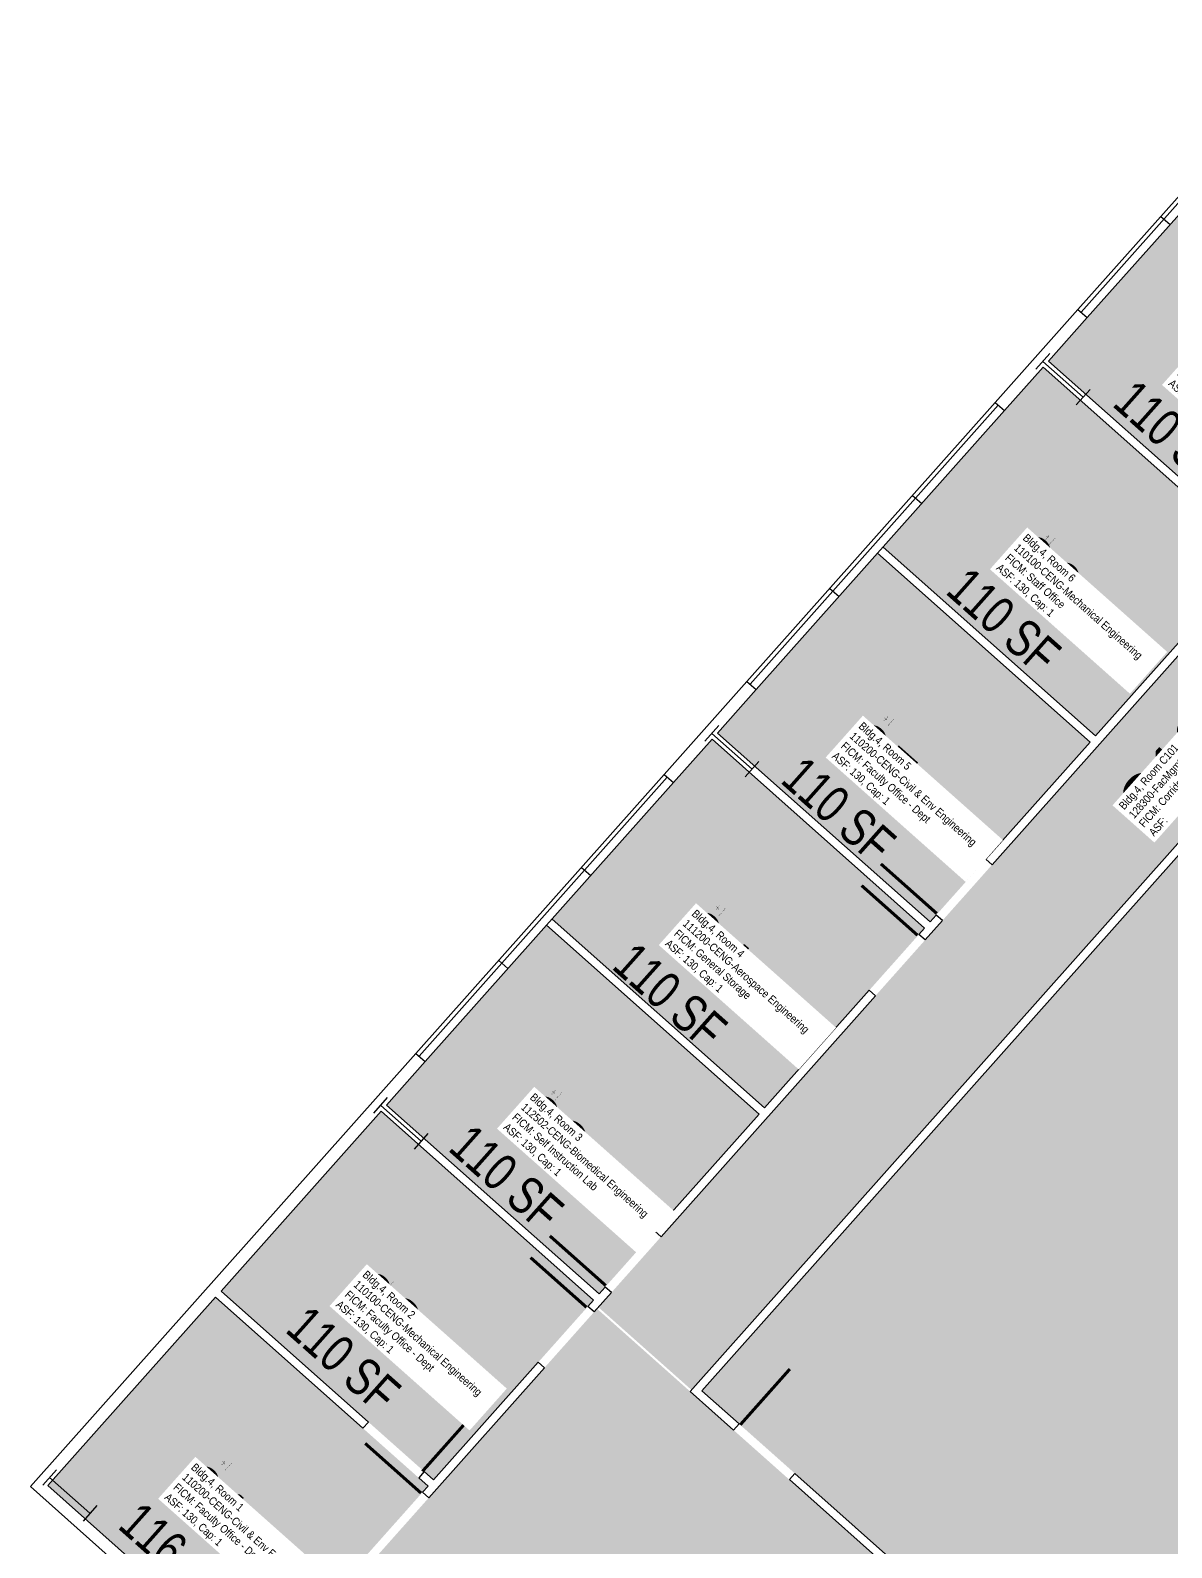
# Model space of a CAD drawing. Header units: inches. Extents: x 69199327 to 69201392, y 27695932 to 27697963.
# Drawn here: x 69199327 to 69199877, y 27696882 to 27697613 of the extents above; entities that cross this region are included whole.
import ezdxf
from ezdxf.enums import TextEntityAlignment as Align

# ---------------------------------------------------------------- set-up
doc = ezdxf.new("R2010")
doc.units = ezdxf.units.IN
doc.header["$LTSCALE"] = 10
doc.header["$MEASUREMENT"] = 0
doc.layers.get('0').update_dxf_attribs({"linetype": 'CONTINUOUS'})
for name, color, linetype in [('A-COLS', 5, 'CONTINUOUS'), ('A-DOOR', 2, 'CONTINUOUS'), ('A-GLAZ', 1, 'CONTINUOUS'), ('A-IDEN-CNUM', 7, 'CONTINUOUS'), ('A-IDEN-RNUM', 7, 'CONTINUOUS'), ('A-IDEN-SNUM', 4, 'CONTINUOUS'), ('A-IDEN-VNUM', 4, 'CONTINUOUS'), ('A-WALL', 5, 'CONTINUOUS'), ('AREA-TEXT', 3, 'CONTINUOUS'), ('Rooms-Category-Color', 7, 'CONTINUOUS'), ('Rooms-College-Color', 7, 'CONTINUOUS'), ('Rooms-Department-Color', 7, 'CONTINUOUS'), ('Rooms-Division-Color', 7, 'CONTINUOUS'), ('Rooms-Information', 7, 'CONTINUOUS')]:
    doc.layers.add(name, color=color, linetype=linetype)
doc.styles.add('CP_AREA', font='arial.ttf', dxfattribs={"height": 15})
doc.styles.add('CP_ROOMSNUMBER', font='arial.ttf', dxfattribs={"height": 1})
doc.styles.add('CP_ROOMVNUMBER', font='arial.ttf', dxfattribs={"width": 0.85, "height": 0.075})

# ---------------------------------------------------------------- blocks, each defined once
blk = doc.blocks.new('COLUMN')
for p, q in [((-0.5, -0.5), (-0.5, 0.5)), ((0.5, 0.5), (0.5, -0.5)), ((-0.5, 0), (0.5, 0))]:
    blk.add_line(p, q)

msp = doc.modelspace()

# ---------------------------------------------------------------- hatches: boundary and pattern name
at = {"layer": 'Rooms-Category-Color', "true_color": 0xadadad}
for points in [[(69200095.72, 27697522.77), (69200080.03, 27697536.72), (69199600.9, 27696997.94), (69199645.74, 27696958.07), (69200087.65, 27697455), (69200103.34, 27697441.05), (69200220.3, 27697572.56), (69200175.46, 27697612.44)], [(69199650.72, 27696957.66), (69199709.01, 27696905.82), (69199865.93, 27696766.27), (69199960.96, 27696873.13), (69200440.7, 27696446.5), (69200524.44, 27696540.48), (69199931.05, 27697068.16), (69200010.19, 27697157.22), (69199944.43, 27697215.7), (69199916.52, 27697184.31), (69199880.65, 27697216.21)], [(69199516.82, 27696813.1), (69199661.79, 27696684.18), (69199630.89, 27696649.44), (69199701.13, 27696586.97), (69199860.28, 27696765.94), (69199645.07, 27696957.32), (69199600.24, 27696997.2), (69199441.08, 27696818.23), (69199485.92, 27696778.36)]]:
    msp.add_hatch(color=253, dxfattribs=at).paths.add_polyline_path(points)
at = {"layer": 'Rooms-Category-Color', "true_color": 0xe3c5e1}
for points in [[(69199920.21, 27697363.02), (69199817.83, 27697454.06), (69199894.92, 27697540.75), (69199997.29, 27697449.71)], [(69199680.98, 27697094.01), (69199578.6, 27697185.05), (69199655.69, 27697271.73), (69199758.06, 27697180.69)]]:
    msp.add_hatch(color=254, dxfattribs=at).paths.add_polyline_path(points)
at = {"layer": 'Rooms-Category-Color', "true_color": 0xfa9ba3}
for points in [[(69199840.47, 27697273.35), (69199738.09, 27697364.39), (69199815.18, 27697451.08), (69199917.55, 27697360.04)], [(69199760.72, 27697183.68), (69199658.35, 27697274.72), (69199735.43, 27697361.4), (69199837.81, 27697270.36)], [(69199419.12, 27697005.71), (69199496.2, 27697092.39), (69199598.58, 27697001.35), (69199521.49, 27696914.67)], [(69199518.83, 27696911.68), (69199438.09, 27696820.89), (69199335.72, 27696911.93), (69199416.46, 27697002.72)]]:
    msp.add_hatch(color=241, dxfattribs=at).paths.add_polyline_path(points)
at = {"layer": 'Rooms-Category-Color', "true_color": 0xe3f498}
msp.add_hatch(color=61, dxfattribs=at).paths.add_polyline_path([(69199601.24, 27697004.34), (69199498.86, 27697095.38), (69199575.95, 27697182.06), (69199678.32, 27697091.02)])
at = {"layer": 'Rooms-College-Color', "true_color": 0xadadad}
for points in [[(69200095.72, 27697522.77), (69200080.03, 27697536.72), (69199600.9, 27696997.94), (69199645.74, 27696958.07), (69200087.65, 27697455), (69200103.34, 27697441.05), (69200220.3, 27697572.56), (69200175.46, 27697612.44)], [(69199920.21, 27697363.02), (69199817.83, 27697454.06), (69199894.92, 27697540.75), (69199997.29, 27697449.71)], [(69199840.47, 27697273.35), (69199738.09, 27697364.39), (69199815.18, 27697451.08), (69199917.55, 27697360.04)], [(69199760.72, 27697183.68), (69199658.35, 27697274.72), (69199735.43, 27697361.4), (69199837.81, 27697270.36)], [(69199680.98, 27697094.01), (69199578.6, 27697185.05), (69199655.69, 27697271.73), (69199758.06, 27697180.69)], [(69199650.72, 27696957.66), (69199709.01, 27696905.82), (69199865.93, 27696766.27), (69199960.96, 27696873.13), (69200440.7, 27696446.5), (69200524.44, 27696540.48), (69199931.05, 27697068.16), (69200010.19, 27697157.22), (69199944.43, 27697215.7), (69199916.52, 27697184.31), (69199880.65, 27697216.21)], [(69199601.24, 27697004.34), (69199498.86, 27697095.38), (69199575.95, 27697182.06), (69199678.32, 27697091.02)], [(69199419.12, 27697005.71), (69199496.2, 27697092.39), (69199598.58, 27697001.35), (69199521.49, 27696914.67)], [(69199518.83, 27696911.68), (69199438.09, 27696820.89), (69199335.72, 27696911.93), (69199416.46, 27697002.72)], [(69199516.82, 27696813.1), (69199661.79, 27696684.18), (69199630.89, 27696649.44), (69199701.13, 27696586.97), (69199860.28, 27696765.94), (69199645.07, 27696957.32), (69199600.24, 27696997.2), (69199441.08, 27696818.23), (69199485.92, 27696778.36)]]:
    msp.add_hatch(color=253, dxfattribs=at).paths.add_polyline_path(points)
at = {"layer": 'Rooms-Department-Color', "true_color": 0xacacac}
for points in [[(69200095.72, 27697522.77), (69200080.03, 27697536.72), (69199600.9, 27696997.94), (69199645.74, 27696958.07), (69200087.65, 27697455), (69200103.34, 27697441.05), (69200220.3, 27697572.56), (69200175.46, 27697612.44)], [(69199650.72, 27696957.66), (69199709.01, 27696905.82), (69199865.93, 27696766.27), (69199960.96, 27696873.13), (69200440.7, 27696446.5), (69200524.44, 27696540.48), (69199931.05, 27697068.16), (69200010.19, 27697157.22), (69199944.43, 27697215.7), (69199916.52, 27697184.31), (69199880.65, 27697216.21)], [(69199516.82, 27696813.1), (69199661.79, 27696684.18), (69199630.89, 27696649.44), (69199701.13, 27696586.97), (69199860.28, 27696765.94), (69199645.07, 27696957.32), (69199600.24, 27696997.2), (69199441.08, 27696818.23), (69199485.92, 27696778.36)]]:
    msp.add_hatch(color=253, dxfattribs=at).paths.add_polyline_path(points)
at = {"layer": 'Rooms-Department-Color', "true_color": 0x99d7b2}
for points in [[(69199920.21, 27697363.02), (69199817.83, 27697454.06), (69199894.92, 27697540.75), (69199997.29, 27697449.71)], [(69199840.47, 27697273.35), (69199738.09, 27697364.39), (69199815.18, 27697451.08), (69199917.55, 27697360.04)], [(69199760.72, 27697183.68), (69199658.35, 27697274.72), (69199735.43, 27697361.4), (69199837.81, 27697270.36)], [(69199680.98, 27697094.01), (69199578.6, 27697185.05), (69199655.69, 27697271.73), (69199758.06, 27697180.69)], [(69199601.24, 27697004.34), (69199498.86, 27697095.38), (69199575.95, 27697182.06), (69199678.32, 27697091.02)], [(69199419.12, 27697005.71), (69199496.2, 27697092.39), (69199598.58, 27697001.35), (69199521.49, 27696914.67)], [(69199518.83, 27696911.68), (69199438.09, 27696820.89), (69199335.72, 27696911.93), (69199416.46, 27697002.72)]]:
    msp.add_hatch(color=253, dxfattribs=at).paths.add_polyline_path(points)
at = {"layer": 'Rooms-Division-Color', "true_color": 0xadadad}
for points in [[(69200095.72, 27697522.77), (69200080.03, 27697536.72), (69199600.9, 27696997.94), (69199645.74, 27696958.07), (69200087.65, 27697455), (69200103.34, 27697441.05), (69200220.3, 27697572.56), (69200175.46, 27697612.44)], [(69199650.72, 27696957.66), (69199709.01, 27696905.82), (69199865.93, 27696766.27), (69199960.96, 27696873.13), (69200440.7, 27696446.5), (69200524.44, 27696540.48), (69199931.05, 27697068.16), (69200010.19, 27697157.22), (69199944.43, 27697215.7), (69199916.52, 27697184.31), (69199880.65, 27697216.21)], [(69199516.82, 27696813.1), (69199661.79, 27696684.18), (69199630.89, 27696649.44), (69199701.13, 27696586.97), (69199860.28, 27696765.94), (69199645.07, 27696957.32), (69199600.24, 27696997.2), (69199441.08, 27696818.23), (69199485.92, 27696778.36)]]:
    msp.add_hatch(color=253, dxfattribs=at).paths.add_polyline_path(points)
at = {"layer": 'Rooms-Division-Color', "true_color": 0x99d7b2}
for points in [[(69199920.21, 27697363.02), (69199817.83, 27697454.06), (69199894.92, 27697540.75), (69199997.29, 27697449.71)], [(69199840.47, 27697273.35), (69199738.09, 27697364.39), (69199815.18, 27697451.08), (69199917.55, 27697360.04)], [(69199760.72, 27697183.68), (69199658.35, 27697274.72), (69199735.43, 27697361.4), (69199837.81, 27697270.36)], [(69199680.98, 27697094.01), (69199578.6, 27697185.05), (69199655.69, 27697271.73), (69199758.06, 27697180.69)], [(69199601.24, 27697004.34), (69199498.86, 27697095.38), (69199575.95, 27697182.06), (69199678.32, 27697091.02)], [(69199419.12, 27697005.71), (69199496.2, 27697092.39), (69199598.58, 27697001.35), (69199521.49, 27696914.67)], [(69199518.83, 27696911.68), (69199438.09, 27696820.89), (69199335.72, 27696911.93), (69199416.46, 27697002.72)]]:
    msp.add_hatch(color=253, dxfattribs=at).paths.add_polyline_path(points)

# ---------------------------------------------------------------- linework, layer by layer
at = {"layer": 'A-DOOR', "elevation": -0.01}
for points in [[(69199763.92, 27697187.72, 1.5, 1.5, 0), (69199737.02, 27697211.64, 0, 0, 0), (69199737.52, 27697212.2, 0, 0, -0.414214), (69199788.47, 27697213.06, 0, 0, -0.414214)], [(69199754.63, 27697177.26, 1.5, 1.5, 0), (69199727.73, 27697201.19, 0, 0, 0), (69199727.23, 27697200.63, 0, 0, 0.414214), (69199732.32, 27697149.93, 0, 0, 0.414214)], [(69199604.44, 27697008.37, 1.5, 1.5, 0), (69199577.53, 27697032.3, 0, 0, 0), (69199578.03, 27697032.86, 0, 0, -0.414214), (69199628.98, 27697033.72, 0, 0, -0.414214)], [(69199595.14, 27696997.92, 1.5, 1.5, 0), (69199568.24, 27697021.84, 0, 0, 0), (69199567.74, 27697021.28, 0, 0, 0.414214), (69199572.84, 27696970.58, 0, 0, 0.414214)], [(69199669.22, 27696941.21, 1.5, 1.5, 0), (69199693.14, 27696968.11, 0, 0, 0), (69199693.7, 27696967.61, 0, 0, -0.414214), (69199694.56, 27696916.66, 0, 0, -0.414214)], [(69199515.46, 27696908.32, 1.5, 1.5, 0), (69199488.56, 27696932.25, 0, 0, 0), (69199488.06, 27696931.68, 0, 0, 0.414214), (69199493.16, 27696880.98, 0, 0, 0.414214)]]:
    msp.add_lwpolyline(points, format="xyseb", dxfattribs=at)
at = {"layer": 'A-DOOR'}
msp.add_lwpolyline([(69199516.12, 27696918.78, 1.5, 1.5, 0), (69199540.04, 27696945.68, 0, 0, 0), (69199539.48, 27696946.18, 0, 0, 0.414214), (69199488.78, 27696941.08, 0, 0, 0.414214)], format="xyseb", dxfattribs=at)
at = {"layer": 'A-GLAZ'}
for p, q in [((69199831.96, 27697478.98, -0.01), (69199951.57, 27697613.48, -0.01)), ((69199833.45, 27697477.65, -0.01), (69199953.07, 27697612.15, -0.01)), ((69199836.44, 27697474.99, -0.01), (69199956.06, 27697609.5, -0.01)), ((69199871.83, 27697523.81, -0.01), (69199876.31, 27697519.82, -0.01)), ((69199672.47, 27697299.63, -0.01), (69199792.09, 27697434.14, -0.01)), ((69199673.97, 27697298.3, -0.01), (69199793.58, 27697432.81, -0.01)), ((69199676.95, 27697295.65, -0.01), (69199796.57, 27697430.15, -0.01)), ((69199752.21, 27697389.3, -0.01), (69199756.7, 27697385.32, -0.01)), ((69199712.34, 27697344.47, -0.01), (69199716.83, 27697340.48, -0.01)), ((69199512.98, 27697120.29, -0.01), (69199632.6, 27697254.8, -0.01)), ((69199514.48, 27697118.96, -0.01), (69199634.09, 27697253.47, -0.01)), ((69199517.47, 27697116.3, -0.01), (69199637.08, 27697250.81, -0.01)), ((69199592.73, 27697209.96, -0.01), (69199597.21, 27697205.97, -0.01)), ((69199552.86, 27697165.13, -0.01), (69199557.34, 27697161.14, -0.01))]:
    msp.add_line(p, q, dxfattribs=at)
at = {"layer": 'A-WALL'}
for p, q in [((69199792.09, 27697434.14), (69199831.96, 27697478.98)), ((69199831.96, 27697478.98), (69199836.44, 27697474.99)), ((69199836.44, 27697474.99), (69199817.83, 27697454.06)), ((69199645.07, 27696957.32), (69200087.65, 27697455)), ((69199796.57, 27697430.15), (69199815.18, 27697451.08)), ((69199917.55, 27697360.04), (69199815.18, 27697451.08)), ((69199920.21, 27697363.02), (69199817.83, 27697454.06)), ((69199792.09, 27697434.14), (69199796.57, 27697430.15)), ((69199837.81, 27697270.36), (69199735.43, 27697361.4)), ((69199840.47, 27697273.35), (69199738.09, 27697364.39)), ((69199790.55, 27697211.21), (69199893.9, 27697327.41)), ((69199890.91, 27697330.07), (69199840.47, 27697273.35)), ((69199632.6, 27697254.8), (69199672.47, 27697299.63)), ((69199676.95, 27697295.65), (69199658.35, 27697274.72)), ((69199672.47, 27697299.63), (69199676.95, 27697295.65)), ((69199760.72, 27697183.68), (69199658.35, 27697274.72)), ((69199637.08, 27697250.81), (69199655.69, 27697271.73)), ((69199758.06, 27697180.69), (69199655.69, 27697271.73)), ((69199787.56, 27697213.87), (69199837.81, 27697270.36)), ((69199632.6, 27697254.8), (69199637.08, 27697250.81)), ((69199650.72, 27696957.66), (69199880.65, 27697216.21)), ((69199790.55, 27697211.21, -0.01), (69199787.56, 27697213.87, -0.01)), ((69199760.72, 27697183.68), (69199763.64, 27697186.96)), ((69199766.63, 27697184.31, -0.01), (69199763.64, 27697186.96, -0.01)), ((69199678.32, 27697091.02), (69199575.95, 27697182.06)), ((69199680.98, 27697094.01), (69199578.6, 27697185.05)), ((69199758.06, 27697180.69), (69199755.34, 27697177.63)), ((69199758.33, 27697174.97), (69199766.63, 27697184.31)), ((69199758.33, 27697174.97, -0.01), (69199755.34, 27697177.63, -0.01)), ((69199731.42, 27697150.73), (69199680.98, 27697094.01)), ((69199734.41, 27697148.07, -0.01), (69199731.42, 27697150.73, -0.01)), ((69199631.07, 27697031.86), (69199734.41, 27697148.07)), ((69199327.25, 27696911.43), (69199512.98, 27697120.29)), ((69199512.98, 27697120.29), (69199517.47, 27697116.3)), ((69199517.47, 27697116.3), (69199498.86, 27697095.38)), ((69199419.12, 27697005.71), (69199496.2, 27697092.39)), ((69199598.58, 27697001.35), (69199496.2, 27697092.39)), ((69199601.24, 27697004.34), (69199498.86, 27697095.38)), ((69199678.32, 27697091.02), (69199628.08, 27697034.52)), ((69199631.07, 27697031.86, -0.01), (69199628.08, 27697034.52, -0.01)), ((69199335.72, 27696911.93), (69199416.46, 27697002.72)), ((69199487.45, 27696939.59), (69199416.46, 27697002.72)), ((69199490.11, 27696942.58), (69199419.12, 27697005.71)), ((69199598.84, 27696995.63), (69199607.14, 27697004.96)), ((69199604.16, 27697007.62), (69199601.24, 27697004.34)), ((69199607.14, 27697004.96, -0.01), (69199604.16, 27697007.62, -0.01)), ((69199595.86, 27696998.29), (69199598.58, 27697001.35)), ((69199598.84, 27696995.63, -0.01), (69199595.86, 27696998.29, -0.01)), ((69199519.17, 27696906.03), (69199574.92, 27696968.73)), ((69199571.93, 27696971.39), (69199521.49, 27696914.67)), ((69199574.92, 27696968.73, -0.01), (69199571.93, 27696971.39, -0.01)), ((69199666, 27696938.72), (69199645.07, 27696957.32)), ((69199668.65, 27696941.71), (69199650.72, 27696957.66)), ((69199490.11, 27696942.58), (69199487.45, 27696939.59)), ((69199666, 27696938.72, -0.01), (69199668.65, 27696941.71, -0.01)), ((69199517.01, 27696918.65), (69199514.35, 27696915.66)), ((69199518.83, 27696911.68), (69199514.35, 27696915.66)), ((69199521.49, 27696914.67), (69199517.01, 27696918.65)), ((69199692.9, 27696914.8, -0.01), (69199695.56, 27696917.78, -0.01)), ((69199860.28, 27696765.94), (69199692.9, 27696914.8)), ((69199865.93, 27696766.27), (69199695.56, 27696917.78)), ((69199407.21, 27696840.32), (69199327.25, 27696911.43)), ((69199411.19, 27696844.81), (69199335.72, 27696911.93)), ((69199516.18, 27696908.69), (69199518.83, 27696911.68)), ((69199519.17, 27696906.03, -0.01), (69199516.18, 27696908.69, -0.01))]:
    msp.add_line(p, q, dxfattribs=at)

# ---------------------------------------------------------------- block references
at = {"layer": 'A-COLS', "xscale": 25.99999999813736, "yscale": 9.999999995133361, "zscale": 25.99999999813736, "rotation": 318.3538051004411}
for p in [(69199824.73, 27697445.26, -0.01), (69199665.24, 27697265.92, -0.01), (69199505.75, 27697086.57, -0.01), (69199346.26, 27696907.23, -0.01)]:
    msp.add_blockref('COLUMN', p, dxfattribs=at)

# ---------------------------------------------------------------- texts
at = {"layer": 'A-IDEN-CNUM', "style": 'CP_ROOMSNUMBER'}
for s, p in [('CAD #004-A_0006-00', (69199819.39, 27697367.03, -0.01)), ('CAD #004-A_0005-00', (69199741.64, 27697279.6, -0.01)), ('CAD #004-A_0004-00', (69199660.57, 27697188.44, -0.01)), ('CAD #004-A_0003-00', (69199581.49, 27697099.51, -0.01)), ('CAD #004-A_0002-00', (69199500.42, 27697008.35, -0.01)), ('CAD #004-A_0001-00', (69199422.67, 27696920.92, -0.01))]:
    msp.add_text(s, height=0.36, rotation=48.3538, dxfattribs=at).set_placement(p, align=Align.MIDDLE)
at = {"layer": 'A-IDEN-RNUM', "style": 'CP_ROOMSNUMBER'}
for s, p in [('0006-00', (69199817.15, 27697369.03, -0.01)), ('0005-00', (69199739.4, 27697281.6, -0.01)), ('0004-00', (69199658.33, 27697190.43, -0.01)), ('0003-00', (69199579.25, 27697101.51, -0.01)), ('0002-00', (69199498.18, 27697010.34, -0.01)), ('0001-00', (69199420.43, 27696922.91, -0.01))]:
    msp.add_text(s, height=0.36, rotation=318.35, dxfattribs=at).set_placement(p, align=Align.MIDDLE)
at = {"layer": 'A-IDEN-SNUM', "style": 'CP_ROOMSNUMBER'}
for s, p in [('0040000600', (69199817.15, 27697369.03, -0.01)), ('0040000500', (69199739.4, 27697281.6, -0.01)), ('0040000400', (69199658.33, 27697190.43, -0.01)), ('0040000300', (69199579.25, 27697101.51, -0.01)), ('0040000200', (69199498.18, 27697010.34, -0.01)), ('0040000100', (69199420.43, 27696922.91, -0.01))]:
    msp.add_text(s, height=0.36, rotation=48.3538, dxfattribs=at).set_placement(p, align=Align.MIDDLE)
at = {"layer": 'A-IDEN-VNUM', "style": 'CP_ROOMVNUMBER', "width": 0.85}
for s, rotation, p in [('06', 318.3538, (69199813.79, 27697351.19, -0.01)), ('C101', 48.3538, (69199884.03, 27697262.21, -0.01)), ('05', 318.3538, (69199734.64, 27697260.46, -0.01)), ('04', 318.3538, (69199654.25, 27697170.04, -0.01)), ('03', 318.3538, (69199576.31, 27697081.53, -0.01)), ('02', 318.3538, (69199495.64, 27696996, -0.01)), ('01', 318.3538, (69199413.04, 27696903.13, -0.01))]:
    msp.add_text(s, height=27, rotation=rotation, dxfattribs=at).set_placement(p, align=Align.MIDDLE_CENTER)
at = {"layer": 'AREA-TEXT', "style": 'CP_AREA', "width": 0.75}
for s, p in [('110 SF', (69199876.63, 27697419.25, -0.01)), ('110 SF', (69199796.26, 27697328.87, -0.01)), ('110 SF', (69199716.73, 27697237.71, -0.01)), ('110 SF', (69199635.47, 27697148.06, -0.01)), ('110 SF', (69199556.67, 27697060.32, -0.01)), ('110 SF', (69199478.16, 27696972.87, -0.01)), ('116 SF', (69199397.48, 27696878.29, -0.01))]:
    msp.add_text(s, height=18, rotation=318.3538, dxfattribs=at).set_placement(p, align=Align.MIDDLE_CENTER)

# ---------------------------------------------------------------- next in the draw order: texts
at = {"layer": 'Rooms-Information', "width": 86.4, "attachment_point": 7, "style": 'CP_ROOMVNUMBER', "bg_fill": 3, "box_fill_scale": 1.5, "bg_fill_color": 256, "bg_fill_true_color": 13158600, "bg_fill_transparency": 0}
for s, insert, char_height, rotation in [('Bldg.4, Room 7^M^J110100-CENG-Mechanical Engineering^M^JFICM: General Storage^M^JASF: 130, Cap: 1', (69199874.4, 27697441.84, -0.01), 3.8571, 318.3538), ('Bldg.4, Room C101^M^J128300-FacMgmt-Custodial Services^M^JFICM: Corridor / Circulation^M^JASF: ', (69199868.65, 27697224.6, -0.01), 3.8571, 48.3538), ('Bldg.4, Room 5^M^J110200-CENG-Civil & Env Engineering^M^JFICM: Faculty Office - Dept^M^JASF: 130, Cap: 1', (69199712.35, 27697262.22, -0.01), 3.85714, 318.3538), ('Bldg.4, Room 4^M^J111200-CENG-Aerospace Engineering^M^JFICM: General Storage^M^JASF: 130, Cap: 1', (69199631.95, 27697171.8, -0.01), 3.8571, 318.3538), ('Bldg.4, Room 3^M^J112502-CENG-Biomedical Engineering^M^JFICM: Self Instruction Lab^M^JASF: 130, Cap: 1', (69199554.01, 27697083.29, -0.01), 3.85714, 318.3538), ('Bldg.4, Room 2^M^J110100-CENG-Mechanical Engineering^M^JFICM: Faculty Office - Dept^M^JASF: 130, Cap: 1', (69199473.34, 27696997.77, -0.01), 3.85714, 318.3538), ('Bldg.4, Room 1^M^J110200-CENG-Civil & Env Engineering^M^JFICM: Faculty Office - Dept^M^JASF: 130, Cap: 1', (69199390.75, 27696904.89, -0.01), 3.85714, 318.3538)]:
    msp.add_mtext(s, dxfattribs=dict(at, insert=insert, char_height=char_height, rotation=rotation))

# ---------------------------------------------------------------- next in the draw order: texts
at = {"layer": 'Rooms-Information', "insert": (69199791.49, 27697352.95, -0.01), "char_height": 3.8571, "width": 86.4, "attachment_point": 7, "rotation": 318.3538, "style": 'CP_ROOMVNUMBER', "bg_fill": 3, "box_fill_scale": 1.5, "bg_fill_color": 256, "bg_fill_true_color": 13158600, "bg_fill_transparency": 0}
msp.add_mtext('Bldg.4, Room 6^M^J110100-CENG-Mechanical Engineering^M^JFICM: Staff Office^M^JASF: 130, Cap: 1', dxfattribs=at)

doc.saveas('drawing.dxf')
